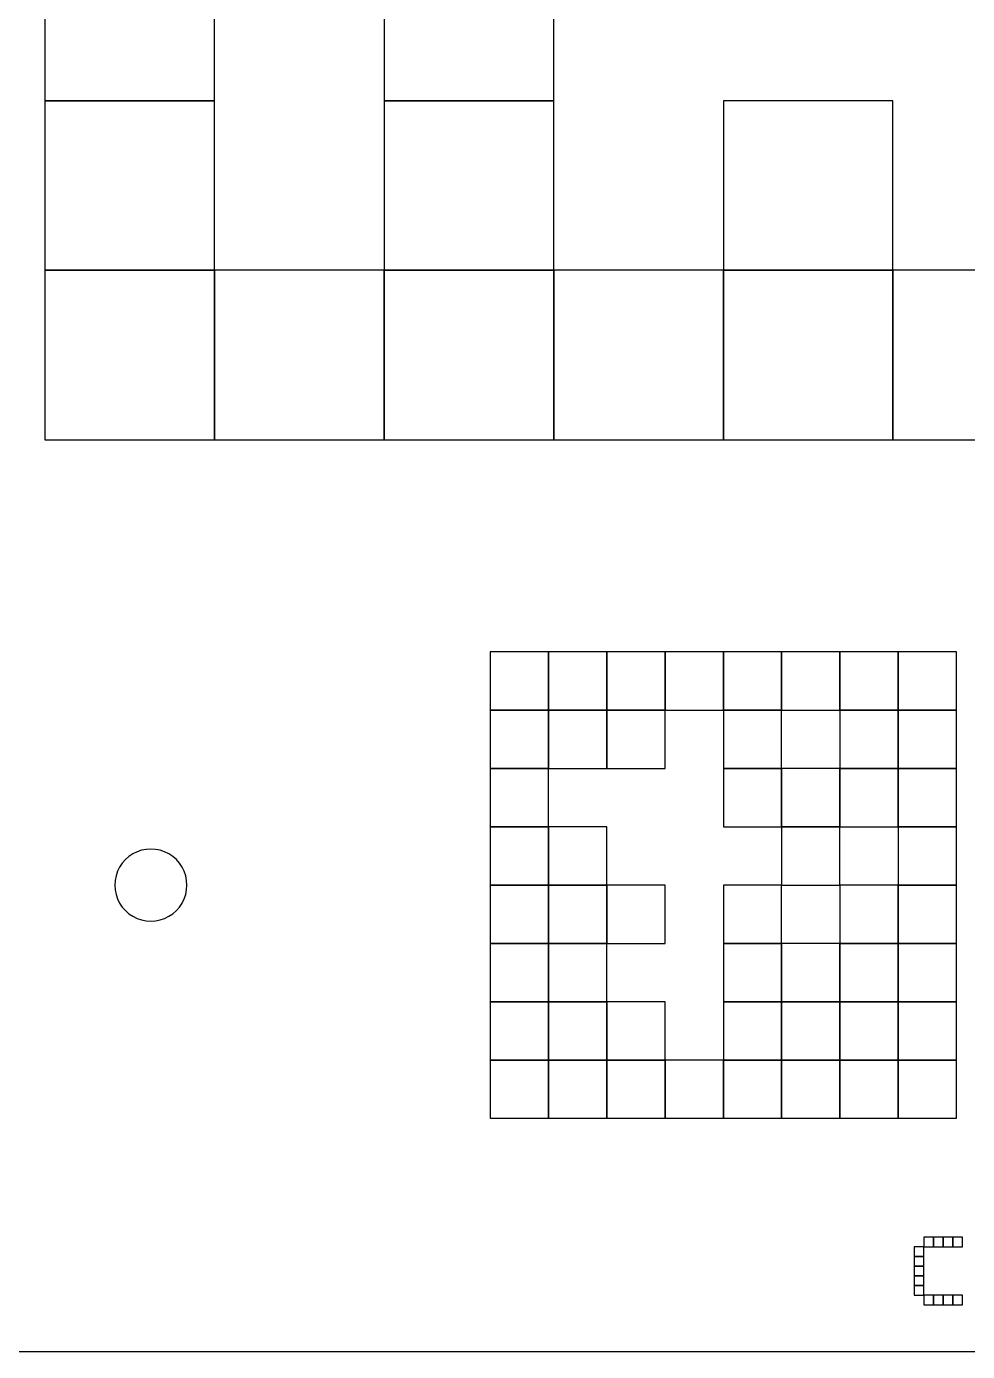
# Model space of a CAD drawing. Extents: x 0 to 490, y 0 to 320.
# Drawn here: x 42.1 to 86.5, y 170 to 232.5 of the extents above; entities that cross this region are included whole.
import ezdxf

# ---------------------------------------------------------------- set-up
doc = ezdxf.new("R2010")
doc.units = 0
for name, color, linetype in [('BLACK_POCKET', 7, 'CONTINUOUS'), ('BOARD_TEXT', 2, 'CONTINUOUS'), ('CUT', 1, 'CONTINUOUS'), ('MOUNT_HOLE', 5, 'CONTINUOUS')]:
    doc.layers.add(name, color=color, linetype=linetype)

msp = doc.modelspace()

# ---------------------------------------------------------------- linework, layer by layer
at = {"layer": 'BLACK_POCKET'}
for p, q in [((43, 237), (43, 229)), ((51, 229), (51, 237)), ((59, 237), (59, 229)), ((67, 229), (67, 237)), ((43, 229), (51, 229)), ((51, 229), (43, 229)), ((43, 229), (43, 221)), ((51, 221), (51, 229)), ((59, 229), (67, 229)), ((67, 229), (59, 229)), ((59, 229), (59, 221)), ((67, 221), (67, 229)), ((83, 229), (75, 229)), ((75, 229), (75, 221)), ((83, 221), (83, 229)), ((43, 221), (51, 221)), ((51, 221), (43, 221)), ((43, 221), (43, 213)), ((51, 213), (51, 221)), ((59, 221), (51, 221)), ((51, 221), (51, 213)), ((59, 221), (67, 221)), ((59, 213), (59, 221)), ((67, 221), (59, 221)), ((59, 221), (59, 213)), ((67, 213), (67, 221)), ((75, 221), (67, 221)), ((67, 221), (67, 213)), ((75, 221), (83, 221)), ((75, 213), (75, 221)), ((83, 221), (75, 221)), ((75, 221), (75, 213)), ((83, 213), (83, 221)), ((91, 221), (83, 221)), ((83, 221), (83, 213)), ((43, 213), (51, 213)), ((51, 213), (59, 213)), ((59, 213), (67, 213)), ((67, 213), (75, 213)), ((75, 213), (83, 213)), ((83, 213), (91, 213)), ((66.75, 203), (64, 203)), ((64, 203), (64, 200.25)), ((66.75, 200.25), (66.75, 203)), ((69.5, 203), (66.75, 203)), ((66.75, 203), (66.75, 200.25)), ((69.5, 200.25), (69.5, 203)), ((72.25, 203), (69.5, 203)), ((69.5, 203), (69.5, 200.25)), ((72.25, 200.25), (72.25, 203)), ((75, 203), (72.25, 203)), ((72.25, 203), (72.25, 200.25)), ((75, 200.25), (75, 203)), ((77.75, 203), (75, 203)), ((75, 203), (75, 200.25)), ((77.75, 200.25), (77.75, 203)), ((80.5, 203), (77.75, 203)), ((77.75, 203), (77.75, 200.25)), ((80.5, 200.25), (80.5, 203)), ((83.25, 203), (80.5, 203)), ((80.5, 203), (80.5, 200.25)), ((83.25, 200.25), (83.25, 203)), ((86, 203), (83.25, 203)), ((83.25, 203), (83.25, 200.25)), ((86, 200.25), (86, 203)), ((64, 200.25), (66.75, 200.25)), ((66.75, 200.25), (64, 200.25)), ((64, 200.25), (64, 197.5)), ((66.75, 200.25), (69.5, 200.25)), ((66.75, 197.5), (66.75, 200.25)), ((69.5, 200.25), (66.75, 200.25)), ((66.75, 200.25), (66.75, 197.5)), ((69.5, 200.25), (72.25, 200.25)), ((69.5, 197.5), (69.5, 200.25)), ((72.25, 200.25), (69.5, 200.25)), ((69.5, 200.25), (69.5, 197.5)), ((72.25, 200.25), (75, 200.25)), ((72.25, 197.5), (72.25, 200.25)), ((75, 200.25), (77.75, 200.25)), ((77.75, 200.25), (75, 200.25)), ((75, 200.25), (75, 197.5)), ((77.75, 200.25), (80.5, 200.25)), ((77.75, 197.5), (77.75, 200.25)), ((80.5, 200.25), (83.25, 200.25)), ((83.25, 200.25), (80.5, 200.25)), ((80.5, 200.25), (80.5, 197.5)), ((83.25, 200.25), (86, 200.25)), ((83.25, 197.5), (83.25, 200.25)), ((86, 200.25), (83.25, 200.25)), ((83.25, 200.25), (83.25, 197.5)), ((86, 197.5), (86, 200.25)), ((64, 197.5), (66.75, 197.5)), ((66.75, 197.5), (64, 197.5)), ((64, 197.5), (64, 194.75)), ((66.75, 197.5), (69.5, 197.5)), ((66.75, 194.75), (66.75, 197.5)), ((69.5, 197.5), (72.25, 197.5)), ((75, 197.5), (77.75, 197.5)), ((77.75, 197.5), (75, 197.5)), ((75, 197.5), (75, 194.75)), ((77.75, 194.75), (77.75, 197.5)), ((80.5, 197.5), (77.75, 197.5)), ((77.75, 197.5), (77.75, 194.75)), ((80.5, 197.5), (83.25, 197.5)), ((80.5, 194.75), (80.5, 197.5)), ((83.25, 197.5), (80.5, 197.5)), ((80.5, 197.5), (80.5, 194.75)), ((83.25, 197.5), (86, 197.5)), ((83.25, 194.75), (83.25, 197.5)), ((86, 197.5), (83.25, 197.5)), ((83.25, 197.5), (83.25, 194.75)), ((86, 194.75), (86, 197.5)), ((64, 194.75), (66.75, 194.75)), ((66.75, 194.75), (64, 194.75)), ((64, 194.75), (64, 192)), ((66.75, 192), (66.75, 194.75)), ((69.5, 194.75), (66.75, 194.75)), ((66.75, 194.75), (66.75, 192)), ((69.5, 192), (69.5, 194.75)), ((75, 194.75), (77.75, 194.75)), ((77.75, 194.75), (80.5, 194.75)), ((80.5, 194.75), (77.75, 194.75)), ((77.75, 194.75), (77.75, 192)), ((80.5, 194.75), (83.25, 194.75)), ((80.5, 192), (80.5, 194.75)), ((83.25, 194.75), (86, 194.75)), ((86, 194.75), (83.25, 194.75)), ((83.25, 194.75), (83.25, 192)), ((86, 192), (86, 194.75)), ((64, 192), (66.75, 192)), ((66.75, 192), (64, 192)), ((64, 192), (64, 189.25)), ((66.75, 192), (69.5, 192)), ((66.75, 189.25), (66.75, 192)), ((69.5, 192), (66.75, 192)), ((66.75, 192), (66.75, 189.25)), ((69.5, 189.25), (69.5, 192)), ((72.25, 192), (69.5, 192)), ((69.5, 192), (69.5, 189.25)), ((72.25, 189.25), (72.25, 192)), ((77.75, 192), (75, 192)), ((75, 192), (75, 189.25)), ((77.75, 192), (80.5, 192)), ((77.75, 189.25), (77.75, 192)), ((83.25, 192), (80.5, 192)), ((80.5, 192), (80.5, 189.25)), ((83.25, 192), (86, 192)), ((83.25, 189.25), (83.25, 192)), ((86, 192), (83.25, 192)), ((83.25, 192), (83.25, 189.25)), ((86, 189.25), (86, 192)), ((64, 189.25), (66.75, 189.25)), ((66.75, 189.25), (64, 189.25)), ((64, 189.25), (64, 186.5)), ((66.75, 189.25), (69.5, 189.25)), ((66.75, 186.5), (66.75, 189.25)), ((69.5, 189.25), (66.75, 189.25)), ((66.75, 189.25), (66.75, 186.5)), ((69.5, 189.25), (72.25, 189.25)), ((69.5, 186.5), (69.5, 189.25)), ((75, 189.25), (77.75, 189.25)), ((77.75, 189.25), (75, 189.25)), ((75, 189.25), (75, 186.5)), ((77.75, 186.5), (77.75, 189.25)), ((80.5, 189.25), (77.75, 189.25)), ((77.75, 189.25), (77.75, 186.5)), ((80.5, 189.25), (83.25, 189.25)), ((80.5, 186.5), (80.5, 189.25)), ((83.25, 189.25), (80.5, 189.25)), ((80.5, 189.25), (80.5, 186.5)), ((83.25, 189.25), (86, 189.25)), ((83.25, 186.5), (83.25, 189.25)), ((86, 189.25), (83.25, 189.25)), ((83.25, 189.25), (83.25, 186.5)), ((86, 186.5), (86, 189.25)), ((64, 186.5), (66.75, 186.5)), ((66.75, 186.5), (64, 186.5)), ((64, 186.5), (64, 183.75)), ((66.75, 186.5), (69.5, 186.5)), ((66.75, 183.75), (66.75, 186.5)), ((69.5, 186.5), (66.75, 186.5)), ((66.75, 186.5), (66.75, 183.75)), ((69.5, 183.75), (69.5, 186.5)), ((72.25, 186.5), (69.5, 186.5)), ((69.5, 186.5), (69.5, 183.75)), ((72.25, 183.75), (72.25, 186.5)), ((75, 186.5), (77.75, 186.5)), ((77.75, 186.5), (75, 186.5)), ((75, 186.5), (75, 183.75)), ((77.75, 186.5), (80.5, 186.5)), ((77.75, 183.75), (77.75, 186.5)), ((80.5, 186.5), (77.75, 186.5)), ((77.75, 186.5), (77.75, 183.75)), ((80.5, 186.5), (83.25, 186.5)), ((80.5, 183.75), (80.5, 186.5)), ((83.25, 186.5), (80.5, 186.5)), ((80.5, 186.5), (80.5, 183.75)), ((83.25, 186.5), (86, 186.5)), ((83.25, 183.75), (83.25, 186.5)), ((86, 186.5), (83.25, 186.5)), ((83.25, 186.5), (83.25, 183.75)), ((86, 183.75), (86, 186.5)), ((64, 183.75), (66.75, 183.75)), ((66.75, 183.75), (64, 183.75)), ((64, 183.75), (64, 181)), ((66.75, 183.75), (69.5, 183.75)), ((66.75, 181), (66.75, 183.75)), ((69.5, 183.75), (66.75, 183.75)), ((66.75, 183.75), (66.75, 181)), ((69.5, 183.75), (72.25, 183.75)), ((69.5, 181), (69.5, 183.75)), ((72.25, 183.75), (69.5, 183.75)), ((69.5, 183.75), (69.5, 181)), ((72.25, 181), (72.25, 183.75)), ((75, 183.75), (72.25, 183.75)), ((72.25, 183.75), (72.25, 181)), ((75, 183.75), (77.75, 183.75)), ((75, 181), (75, 183.75)), ((77.75, 183.75), (75, 183.75)), ((75, 183.75), (75, 181)), ((77.75, 183.75), (80.5, 183.75)), ((77.75, 181), (77.75, 183.75)), ((80.5, 183.75), (77.75, 183.75)), ((77.75, 183.75), (77.75, 181)), ((80.5, 183.75), (83.25, 183.75)), ((80.5, 181), (80.5, 183.75)), ((83.25, 183.75), (80.5, 183.75)), ((80.5, 183.75), (80.5, 181)), ((83.25, 183.75), (86, 183.75)), ((83.25, 181), (83.25, 183.75)), ((86, 183.75), (83.25, 183.75)), ((83.25, 183.75), (83.25, 181)), ((86, 181), (86, 183.75)), ((64, 181), (66.75, 181)), ((66.75, 181), (69.5, 181)), ((69.5, 181), (72.25, 181)), ((72.25, 181), (75, 181)), ((75, 181), (77.75, 181)), ((77.75, 181), (80.5, 181)), ((80.5, 181), (83.25, 181)), ((83.25, 181), (86, 181))]:
    msp.add_line(p, q, dxfattribs=at)
at = {"layer": 'BOARD_TEXT'}
for p, q in [((84.914286, 175.4), (84.457143, 175.4)), ((84.457143, 175.4), (84.457143, 174.942857)), ((84.914286, 174.942857), (84.914286, 175.4)), ((85.371429, 175.4), (84.914286, 175.4)), ((84.914286, 175.4), (84.914286, 174.942857)), ((85.371429, 174.942857), (85.371429, 175.4)), ((85.828571, 175.4), (85.371429, 175.4)), ((85.371429, 175.4), (85.371429, 174.942857)), ((85.828571, 174.942857), (85.828571, 175.4)), ((86.285714, 175.4), (85.828571, 175.4)), ((85.828571, 175.4), (85.828571, 174.942857)), ((86.285714, 174.942857), (86.285714, 175.4)), ((84.457143, 174.942857), (84, 174.942857)), ((84, 174.942857), (84, 174.485714)), ((84, 174.485714), (84.457143, 174.485714)), ((84.457143, 174.485714), (84, 174.485714)), ((84, 174.485714), (84, 174.028571)), ((84.457143, 174.942857), (84.914286, 174.942857)), ((84.457143, 174.485714), (84.457143, 174.942857)), ((84.457143, 174.028571), (84.457143, 174.485714)), ((84.914286, 174.942857), (85.371429, 174.942857)), ((85.371429, 174.942857), (85.828571, 174.942857)), ((85.828571, 174.942857), (86.285714, 174.942857)), ((84, 174.028571), (84.457143, 174.028571)), ((84.457143, 174.028571), (84, 174.028571)), ((84, 174.028571), (84, 173.571429)), ((84.457143, 173.571429), (84.457143, 174.028571)), ((84, 173.571429), (84.457143, 173.571429)), ((84.457143, 173.571429), (84, 173.571429)), ((84, 173.571429), (84, 173.114286)), ((84.457143, 173.114286), (84.457143, 173.571429)), ((84, 173.114286), (84.457143, 173.114286)), ((84.457143, 173.114286), (84, 173.114286)), ((84, 173.114286), (84, 172.657143)), ((84, 172.657143), (84.457143, 172.657143)), ((84.457143, 172.657143), (84.457143, 173.114286)), ((84.914286, 172.657143), (84.457143, 172.657143)), ((84.457143, 172.657143), (84.457143, 172.2)), ((84.914286, 172.2), (84.914286, 172.657143)), ((85.371429, 172.657143), (84.914286, 172.657143)), ((84.914286, 172.657143), (84.914286, 172.2)), ((85.371429, 172.2), (85.371429, 172.657143)), ((85.828571, 172.657143), (85.371429, 172.657143)), ((85.371429, 172.657143), (85.371429, 172.2)), ((85.828571, 172.2), (85.828571, 172.657143)), ((86.285714, 172.657143), (85.828571, 172.657143)), ((85.828571, 172.657143), (85.828571, 172.2)), ((86.285714, 172.2), (86.285714, 172.657143)), ((84.457143, 172.2), (84.914286, 172.2)), ((84.914286, 172.2), (85.371429, 172.2)), ((85.371429, 172.2), (85.828571, 172.2)), ((85.828571, 172.2), (86.285714, 172.2))]:
    msp.add_line(p, q, dxfattribs=at)
at = {"layer": 'CUT'}
msp.add_line((0, 170), (150, 170), dxfattribs=at)
at = {"layer": 'MOUNT_HOLE'}
for p, q in [((46.797918, 193.202082), (46.651299, 193.034894)), ((46.965106, 193.348701), (46.797918, 193.202082)), ((47.15, 193.472243), (46.965106, 193.348701)), ((47.349438, 193.570595), (47.15, 193.472243)), ((47.560008, 193.642074), (47.349438, 193.570595)), ((47.778105, 193.685456), (47.560008, 193.642074)), ((48, 193.7), (47.778105, 193.685456)), ((48.221895, 193.685456), (48, 193.7)), ((48.439992, 193.642074), (48.221895, 193.685456)), ((48.650562, 193.570595), (48.439992, 193.642074)), ((48.85, 193.472243), (48.650562, 193.570595)), ((49.034894, 193.348701), (48.85, 193.472243)), ((49.202082, 193.202082), (49.034894, 193.348701)), ((49.348701, 193.034894), (49.202082, 193.202082)), ((46.429405, 192.650562), (46.357926, 192.439992)), ((46.527757, 192.85), (46.429405, 192.650562)), ((46.651299, 193.034894), (46.527757, 192.85)), ((49.472243, 192.85), (49.348701, 193.034894)), ((49.570595, 192.650562), (49.472243, 192.85)), ((49.642074, 192.439992), (49.570595, 192.650562)), ((46.314544, 192.221895), (46.3, 192)), ((46.3, 192), (46.314544, 191.778105)), ((46.357926, 192.439992), (46.314544, 192.221895)), ((49.685456, 192.221895), (49.642074, 192.439992)), ((49.7, 192), (49.685456, 192.221895)), ((49.685456, 191.778105), (49.7, 192)), ((46.314544, 191.778105), (46.357926, 191.560008)), ((46.357926, 191.560008), (46.429405, 191.349438)), ((46.429405, 191.349438), (46.527757, 191.15)), ((49.472243, 191.15), (49.570595, 191.349438)), ((49.570595, 191.349438), (49.642074, 191.560008)), ((49.642074, 191.560008), (49.685456, 191.778105)), ((46.527757, 191.15), (46.651299, 190.965106)), ((46.651299, 190.965106), (46.797918, 190.797918)), ((46.797918, 190.797918), (46.965106, 190.651299)), ((46.965106, 190.651299), (47.15, 190.527757)), ((48.85, 190.527757), (49.034894, 190.651299)), ((49.034894, 190.651299), (49.202082, 190.797918)), ((49.202082, 190.797918), (49.348701, 190.965106)), ((49.348701, 190.965106), (49.472243, 191.15)), ((47.15, 190.527757), (47.349438, 190.429405)), ((47.349438, 190.429405), (47.560008, 190.357926)), ((47.560008, 190.357926), (47.778105, 190.314544)), ((47.778105, 190.314544), (48, 190.3)), ((48, 190.3), (48.221895, 190.314544)), ((48.221895, 190.314544), (48.439992, 190.357926)), ((48.439992, 190.357926), (48.650562, 190.429405)), ((48.650562, 190.429405), (48.85, 190.527757))]:
    msp.add_line(p, q, dxfattribs=at)

doc.saveas('drawing.dxf')
